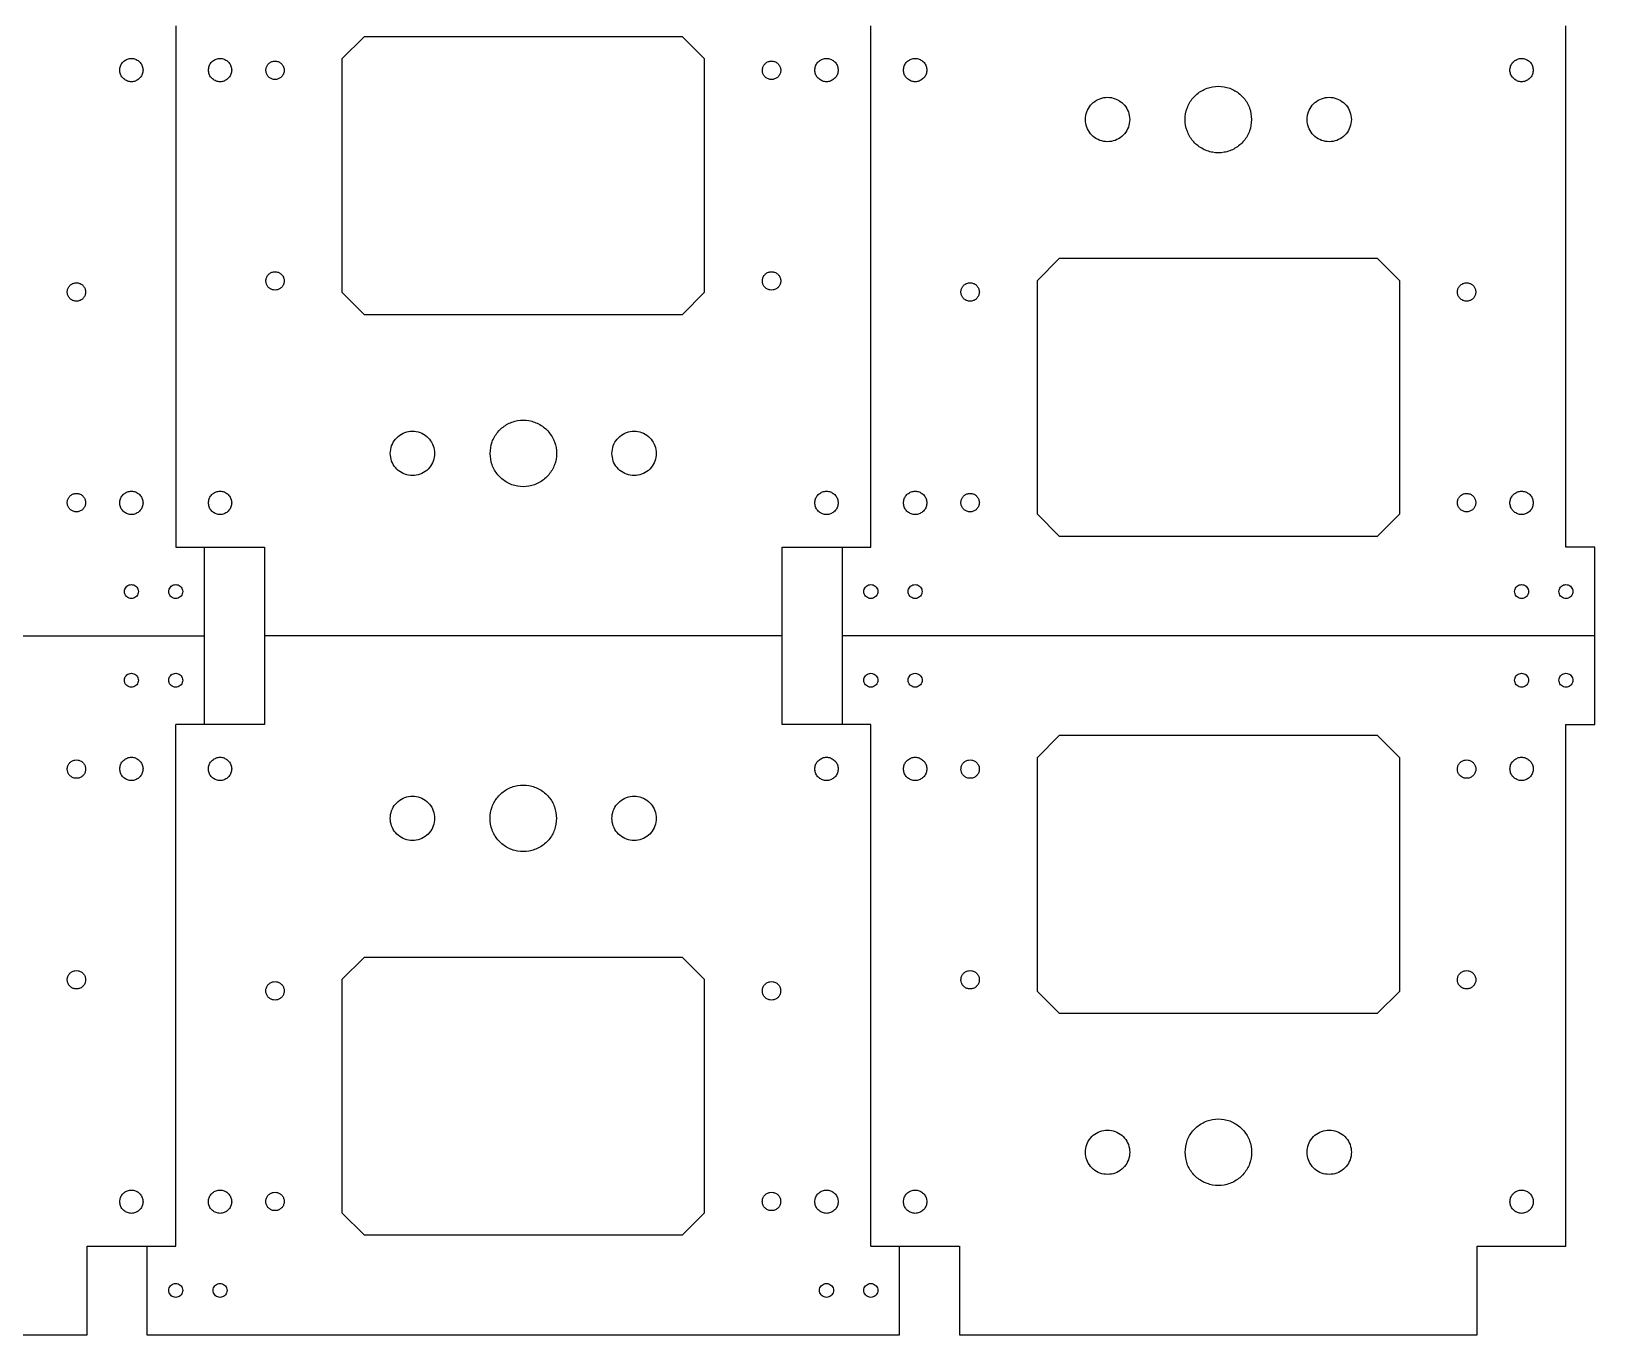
# Model space of a CAD drawing. Extents: x -80 to 731, y 0 to 550.
# Drawn here: x 364.5 to 717.1, y 0.1 to 294.1 of the extents above; entities that cross this region are included whole.
import ezdxf

# ---------------------------------------------------------------- set-up
doc = ezdxf.new("R2010")
doc.units = 0
doc.layers.add('LAYER_1', color=7, linetype='CONTINUOUS')

msp = doc.modelspace()

# ---------------------------------------------------------------- linework, layer by layer
at = {"layer": 'LAYER_1', "color": 7}
for p, q in [((397.04, 295.34), (397.04, 177.74)), ((439.54, 292.84), (434.54, 287.84)), ((511.34, 292.84), (439.54, 292.84)), ((516.34, 287.84), (511.34, 292.84)), ((553.84, 177.74), (553.84, 295.34)), ((710.64, 177.74), (710.64, 295.34)), ((434.54, 287.84), (434.54, 235.24)), ((516.34, 235.24), (516.34, 287.84)), ((389.67, 285.34), (389.67, 285.34)), ((404.42, 285.34), (404.42, 285.34)), ((417.37, 285.29), (417.37, 285.29)), ((529.37, 285.29), (529.37, 285.29)), ((541.22, 285.34), (541.22, 285.34)), ((566.47, 285.34), (566.47, 285.34)), ((703.27, 285.34), (703.27, 285.34)), ((612.24, 274.19), (612.24, 274.19)), ((639.74, 274.19), (639.74, 274.19)), ((662.24, 274.19), (662.24, 274.19)), ((596.34, 242.84), (591.34, 237.84)), ((668.14, 242.84), (596.34, 242.84)), ((673.14, 237.84), (668.14, 242.84)), ((417.37, 237.79), (417.37, 237.79)), ((529.37, 237.79), (529.37, 237.79)), ((591.34, 237.84), (591.34, 185.24)), ((673.14, 185.24), (673.14, 237.84)), ((376.72, 235.29), (376.72, 235.29)), ((434.54, 235.24), (439.54, 230.24)), ((511.34, 230.24), (516.34, 235.24)), ((578.32, 235.29), (578.32, 235.29)), ((690.32, 235.29), (690.32, 235.29)), ((439.54, 230.24), (511.34, 230.24)), ((445.44, 198.89), (445.44, 198.89)), ((467.94, 198.89), (467.94, 198.89)), ((495.44, 198.89), (495.44, 198.89)), ((376.72, 187.79), (376.72, 187.79)), ((389.67, 187.74), (389.67, 187.74)), ((404.42, 187.74), (404.42, 187.74)), ((541.22, 187.74), (541.22, 187.74)), ((566.47, 187.74), (566.47, 187.74)), ((578.32, 187.79), (578.32, 187.79)), ((690.32, 187.79), (690.32, 187.79)), ((703.27, 187.74), (703.27, 187.74)), ((591.34, 185.24), (596.34, 180.24)), ((668.14, 180.24), (673.14, 185.24)), ((596.34, 180.24), (668.14, 180.24)), ((397.04, 177.74), (417.04, 177.74)), ((403.54, 137.74), (403.54, 177.74)), ((417.04, 177.74), (417.04, 137.74)), ((533.84, 137.74), (533.84, 177.74)), ((533.84, 177.74), (553.84, 177.74)), ((547.34, 177.74), (547.34, 137.74)), ((717.14, 177.74), (710.64, 177.74)), ((717.14, 137.74), (717.14, 177.74)), ((388.62, 167.74), (388.62, 167.74)), ((398.62, 167.74), (398.62, 167.74)), ((555.42, 167.74), (555.42, 167.74)), ((565.42, 167.74), (565.42, 167.74)), ((702.22, 167.74), (702.22, 167.74)), ((712.22, 167.74), (712.22, 167.74)), ((233.74, 157.74), (403.54, 157.74)), ((533.84, 157.74), (417.04, 157.74)), ((717.14, 157.74), (547.34, 157.74)), ((385.47, 147.74), (385.47, 147.74)), ((395.47, 147.74), (395.47, 147.74)), ((552.27, 147.74), (552.27, 147.74)), ((562.27, 147.74), (562.27, 147.74)), ((699.07, 147.74), (699.07, 147.74)), ((709.07, 147.74), (709.07, 147.74)), ((397.04, 20.14), (397.04, 137.74)), ((417.04, 137.74), (397.04, 137.74)), ((553.84, 137.74), (533.84, 137.74)), ((553.84, 20.14), (553.84, 137.74)), ((710.64, 20.14), (710.64, 137.74)), ((710.64, 137.74), (717.14, 137.74)), ((596.34, 135.24), (591.34, 130.24)), ((668.14, 135.24), (596.34, 135.24)), ((673.14, 130.24), (668.14, 135.24)), ((372.57, 127.69), (372.57, 127.69)), ((384.42, 127.74), (384.42, 127.74)), ((409.67, 127.74), (409.67, 127.74)), ((546.47, 127.74), (546.47, 127.74)), ((561.22, 127.74), (561.22, 127.74)), ((574.17, 127.69), (574.17, 127.69)), ((591.34, 130.24), (591.34, 77.64)), ((673.14, 77.64), (673.14, 130.24)), ((686.17, 127.69), (686.17, 127.69)), ((698.02, 127.74), (698.02, 127.74)), ((455.44, 116.59), (455.44, 116.59)), ((482.94, 116.59), (482.94, 116.59)), ((505.44, 116.59), (505.44, 116.59)), ((439.54, 85.24), (434.54, 80.24)), ((511.34, 85.24), (439.54, 85.24)), ((516.34, 80.24), (511.34, 85.24)), ((372.57, 80.19), (372.57, 80.19)), ((421.52, 77.69), (421.52, 77.69)), ((434.54, 80.24), (434.54, 27.64)), ((516.34, 27.64), (516.34, 80.24)), ((533.52, 77.69), (533.52, 77.69)), ((574.17, 80.19), (574.17, 80.19)), ((591.34, 77.64), (596.34, 72.64)), ((668.14, 72.64), (673.14, 77.64)), ((686.17, 80.19), (686.17, 80.19)), ((596.34, 72.64), (668.14, 72.64)), ((602.24, 41.29), (602.24, 41.29)), ((624.74, 41.29), (624.74, 41.29)), ((652.24, 41.29), (652.24, 41.29)), ((384.42, 30.14), (384.42, 30.14)), ((409.67, 30.14), (409.67, 30.14)), ((421.52, 30.19), (421.52, 30.19)), ((533.52, 30.19), (533.52, 30.19)), ((546.47, 30.14), (546.47, 30.14)), ((561.22, 30.14), (561.22, 30.14)), ((698.02, 30.14), (698.02, 30.14)), ((434.54, 27.64), (439.54, 22.64)), ((511.34, 22.64), (516.34, 27.64)), ((439.54, 22.64), (511.34, 22.64)), ((377.04, 0.14), (377.04, 20.14)), ((377.04, 20.14), (397.04, 20.14)), ((390.54, 20.14), (390.54, 0.14)), ((553.84, 20.14), (573.84, 20.14)), ((560.34, 0.14), (560.34, 20.14)), ((573.84, 20.14), (573.84, 0.14)), ((690.64, 0.14), (690.64, 20.14)), ((690.64, 20.14), (710.64, 20.14)), ((398.62, 10.14), (398.62, 10.14)), ((408.62, 10.14), (408.62, 10.14)), ((545.42, 10.14), (545.42, 10.14)), ((555.42, 10.14), (555.42, 10.14)), ((260.24, 0.14), (377.04, 0.14)), ((390.54, 0.14), (560.34, 0.14)), ((573.84, 0.14), (690.64, 0.14))]:
    msp.add_line(p, q, dxfattribs=at)
for points, knots in [([(389.67, 285.34), (389.63, 285.65), (389.57, 286.26), (389.09, 287.06), (388.38, 287.66), (387.51, 287.98), (386.58, 287.98), (385.7, 287.66), (384.99, 287.06), (384.52, 286.26), (384.36, 285.34), (384.52, 284.42), (384.99, 283.62), (385.7, 283.02), (386.58, 282.7), (387.51, 282.7), (388.38, 283.02), (389.09, 283.62), (389.57, 284.42), (389.63, 285.03), (389.67, 285.34)], [0, 0, 0, 0, 0.91603, 1.818951, 2.734983, 3.651013, 4.553933, 5.469965, 6.385996, 7.288917, 8.204947, 9.120978, 10.023901, 10.93993, 11.855963, 12.758883, 13.674914, 14.590944, 15.493867, 16.409898, 16.409898, 16.409898, 16.409898]), ([(404.42, 285.34), (404.45, 285.03), (404.51, 284.42), (404.99, 283.62), (405.7, 283.02), (406.58, 282.7), (407.51, 282.7), (408.38, 283.02), (409.09, 283.62), (409.56, 284.42), (409.72, 285.34), (409.56, 286.26), (409.09, 287.06), (408.38, 287.66), (407.51, 287.98), (406.58, 287.98), (405.7, 287.66), (404.99, 287.06), (404.51, 286.26), (404.45, 285.65), (404.42, 285.34)], [0, 0, 0, 0, 0.916034, 1.818954, 2.734974, 3.651004, 4.553925, 5.469957, 6.385976, 7.288895, 8.204929, 9.120963, 10.023888, 10.939921, 11.855952, 12.758873, 13.674903, 14.590937, 15.493863, 16.409897, 16.409897, 16.409897, 16.409897]), ([(417.37, 285.29), (417.39, 285.05), (417.44, 284.57), (417.82, 283.93), (418.38, 283.46), (419.07, 283.21), (419.81, 283.21), (420.5, 283.46), (421.06, 283.93), (421.43, 284.57), (421.56, 285.29), (421.43, 286.02), (421.06, 286.65), (420.5, 287.13), (419.81, 287.38), (419.07, 287.38), (418.38, 287.13), (417.82, 286.65), (417.44, 286.02), (417.39, 285.53), (417.37, 285.29)], [0, 0, 0, 0, 0.724091, 1.437825, 2.161929, 2.886031, 3.599769, 4.323871, 5.047975, 5.76171, 6.485801, 7.209911, 7.923653, 8.647757, 9.371858, 10.085596, 10.809698, 11.533803, 12.247544, 12.971654, 12.971654, 12.971654, 12.971654]), ([(529.37, 285.29), (529.39, 285.05), (529.44, 284.57), (529.82, 283.93), (530.38, 283.46), (531.07, 283.21), (531.81, 283.21), (532.5, 283.46), (533.06, 283.93), (533.43, 284.57), (533.56, 285.29), (533.43, 286.02), (533.06, 286.65), (532.5, 287.13), (531.81, 287.38), (531.07, 287.38), (530.38, 287.13), (529.82, 286.65), (529.44, 286.02), (529.39, 285.53), (529.37, 285.29)], [0, 0, 0, 0, 0.724092, 1.437826, 2.16193, 2.886031, 3.599769, 4.323872, 5.047976, 5.761709, 6.485801, 7.209911, 7.923652, 8.647756, 9.371858, 10.085596, 10.809697, 11.533802, 12.247543, 12.971653, 12.971653, 12.971653, 12.971653]), ([(541.22, 285.34), (541.25, 285.03), (541.31, 284.42), (541.79, 283.62), (542.5, 283.02), (543.38, 282.7), (544.31, 282.7), (545.18, 283.02), (545.89, 283.62), (546.36, 284.42), (546.52, 285.34), (546.36, 286.26), (545.89, 287.06), (545.18, 287.66), (544.31, 287.98), (543.38, 287.98), (542.5, 287.66), (541.79, 287.06), (541.31, 286.26), (541.25, 285.65), (541.22, 285.34)], [0, 0, 0, 0, 0.916034, 1.818953, 2.734972, 3.651004, 4.553925, 5.469956, 6.385976, 7.288895, 8.204929, 9.120963, 10.023889, 10.939923, 11.855953, 12.758874, 13.674906, 14.590938, 15.493863, 16.409897, 16.409897, 16.409897, 16.409897]), ([(566.47, 285.34), (566.43, 285.65), (566.37, 286.26), (565.89, 287.06), (565.18, 287.66), (564.31, 287.98), (563.38, 287.98), (562.5, 287.66), (561.79, 287.06), (561.32, 286.26), (561.16, 285.34), (561.32, 284.42), (561.79, 283.62), (562.5, 283.02), (563.38, 282.7), (564.31, 282.7), (565.18, 283.02), (565.89, 283.62), (566.37, 284.42), (566.43, 285.03), (566.47, 285.34)], [0, 0, 0, 0, 0.91603, 1.818952, 2.734982, 3.651013, 4.553934, 5.469964, 6.385996, 7.288918, 8.204948, 9.120979, 10.023901, 10.939932, 11.855963, 12.758884, 13.674915, 14.590945, 15.493867, 16.409898, 16.409898, 16.409898, 16.409898]), ([(703.27, 285.34), (703.23, 285.65), (703.17, 286.26), (702.69, 287.06), (701.98, 287.66), (701.11, 287.98), (700.18, 287.98), (699.3, 287.66), (698.59, 287.06), (698.12, 286.26), (697.96, 285.34), (698.12, 284.42), (698.59, 283.62), (699.3, 283.02), (700.18, 282.7), (701.11, 282.7), (701.98, 283.02), (702.69, 283.62), (703.17, 284.42), (703.23, 285.03), (703.27, 285.34)], [0, 0, 0, 0, 0.91603, 1.818952, 2.734984, 3.651013, 4.553934, 5.469965, 6.385996, 7.288917, 8.204947, 9.120978, 10.0239, 10.93993, 11.855962, 12.758883, 13.674912, 14.590944, 15.493866, 16.409897, 16.409897, 16.409897, 16.409897]), ([(612.24, 274.19), (612.18, 274.78), (612.06, 275.94), (611.14, 277.47), (609.79, 278.61), (608.13, 279.22), (606.36, 279.22), (604.69, 278.61), (603.33, 277.47), (602.45, 275.94), (602.14, 274.19), (602.45, 272.45), (603.33, 270.91), (604.69, 269.77), (606.36, 269.17), (608.13, 269.17), (609.79, 269.77), (611.14, 270.91), (612.06, 272.45), (612.18, 273.61), (612.24, 274.19)], [0, 0, 0, 0, 1.744821, 3.464671, 5.209491, 6.954313, 8.674162, 10.418982, 12.163803, 13.883651, 15.628473, 17.373292, 19.093141, 20.837962, 22.582782, 24.302632, 26.047453, 27.792274, 29.512123, 31.256943, 31.256943, 31.256943, 31.256943]), ([(639.74, 274.19), (639.65, 275.07), (639.47, 276.81), (638.09, 279.11), (636.07, 280.82), (633.57, 281.73), (630.91, 281.73), (628.41, 280.82), (626.38, 279.11), (625.05, 276.81), (624.59, 274.19), (625.05, 271.57), (626.38, 269.27), (628.41, 267.56), (630.91, 266.65), (633.57, 266.65), (636.07, 267.56), (638.09, 269.27), (639.47, 271.57), (639.65, 273.31), (639.74, 274.19)], [0, 0, 0, 0, 2.617233, 5.197007, 7.814237, 10.431468, 13.011242, 15.628473, 18.245704, 20.825478, 23.442711, 26.059941, 28.639715, 31.256945, 33.874176, 36.45395, 39.071181, 41.688412, 44.268185, 46.885416, 46.885416, 46.885416, 46.885416]), ([(662.24, 274.19), (662.18, 274.78), (662.06, 275.94), (661.14, 277.47), (659.79, 278.61), (658.13, 279.22), (656.36, 279.22), (654.69, 278.61), (653.33, 277.47), (652.45, 275.94), (652.14, 274.19), (652.45, 272.45), (653.33, 270.91), (654.69, 269.77), (656.36, 269.17), (658.13, 269.17), (659.79, 269.77), (661.14, 270.91), (662.06, 272.45), (662.18, 273.61), (662.24, 274.19)], [0, 0, 0, 0, 1.744821, 3.46467, 5.20949, 6.954311, 8.67416, 10.418982, 12.163802, 13.883651, 15.628473, 17.373292, 19.093141, 20.837963, 22.582784, 24.302633, 26.047453, 27.792274, 29.512123, 31.256943, 31.256943, 31.256943, 31.256943]), ([(417.37, 237.79), (417.39, 237.55), (417.44, 237.07), (417.82, 236.43), (418.38, 235.96), (419.07, 235.71), (419.81, 235.71), (420.5, 235.96), (421.06, 236.43), (421.43, 237.07), (421.56, 237.79), (421.43, 238.52), (421.06, 239.15), (420.5, 239.63), (419.81, 239.88), (419.07, 239.88), (418.38, 239.63), (417.82, 239.15), (417.44, 238.52), (417.39, 238.03), (417.37, 237.79)], [0, 0, 0, 0, 0.7241, 1.437838, 2.161938, 2.886038, 3.599776, 4.323876, 5.047977, 5.761715, 6.485815, 7.209916, 7.923655, 8.647757, 9.371856, 10.085594, 10.809694, 11.533796, 12.247533, 12.971635, 12.971635, 12.971635, 12.971635]), ([(529.37, 237.79), (529.39, 237.55), (529.44, 237.07), (529.82, 236.43), (530.38, 235.96), (531.07, 235.71), (531.81, 235.71), (532.5, 235.96), (533.06, 236.43), (533.43, 237.07), (533.56, 237.79), (533.43, 238.52), (533.06, 239.15), (532.5, 239.63), (531.81, 239.88), (531.07, 239.88), (530.38, 239.63), (529.82, 239.15), (529.44, 238.52), (529.39, 238.03), (529.37, 237.79)], [0, 0, 0, 0, 0.7241, 1.437838, 2.161939, 2.886038, 3.599776, 4.323877, 5.047977, 5.761715, 6.485815, 7.209916, 7.923653, 8.647755, 9.371856, 10.085594, 10.809693, 11.533795, 12.247533, 12.971634, 12.971634, 12.971634, 12.971634]), ([(376.72, 235.29), (376.69, 235.53), (376.64, 236.02), (376.26, 236.65), (375.7, 237.13), (375.01, 237.38), (374.27, 237.38), (373.58, 237.13), (373.02, 236.65), (372.65, 236.02), (372.52, 235.29), (372.65, 234.57), (373.02, 233.93), (373.58, 233.46), (374.27, 233.21), (375.01, 233.21), (375.7, 233.46), (376.26, 233.93), (376.64, 234.57), (376.69, 235.05), (376.72, 235.29)], [0, 0, 0, 0, 0.7241, 1.437838, 2.161938, 2.88604, 3.599778, 4.323876, 5.047977, 5.761715, 6.485816, 7.209916, 7.923655, 8.647757, 9.371855, 10.085593, 10.809695, 11.533795, 12.247534, 12.971634, 12.971634, 12.971634, 12.971634]), ([(578.32, 235.29), (578.29, 235.53), (578.24, 236.02), (577.86, 236.65), (577.3, 237.13), (576.61, 237.38), (575.87, 237.38), (575.18, 237.13), (574.62, 236.65), (574.25, 236.02), (574.12, 235.29), (574.25, 234.57), (574.62, 233.93), (575.18, 233.46), (575.87, 233.21), (576.61, 233.21), (577.3, 233.46), (577.86, 233.93), (578.24, 234.57), (578.29, 235.05), (578.32, 235.29)], [0, 0, 0, 0, 0.724099, 1.437837, 2.161939, 2.886038, 3.599776, 4.323877, 5.047978, 5.761715, 6.485814, 7.209915, 7.923653, 8.647754, 9.371855, 10.085593, 10.809692, 11.533794, 12.247532, 12.971634, 12.971634, 12.971634, 12.971634]), ([(690.32, 235.29), (690.29, 235.53), (690.24, 236.02), (689.86, 236.65), (689.3, 237.13), (688.61, 237.38), (687.87, 237.38), (687.18, 237.13), (686.62, 236.65), (686.25, 236.02), (686.12, 235.29), (686.25, 234.57), (686.62, 233.93), (687.18, 233.46), (687.87, 233.21), (688.61, 233.21), (689.3, 233.46), (689.86, 233.93), (690.24, 234.57), (690.29, 235.05), (690.32, 235.29)], [0, 0, 0, 0, 0.724099, 1.437837, 2.161938, 2.886038, 3.599776, 4.323875, 5.047977, 5.761715, 6.485814, 7.209916, 7.923654, 8.647756, 9.371855, 10.085593, 10.809693, 11.533795, 12.247533, 12.971634, 12.971634, 12.971634, 12.971634]), ([(467.94, 198.89), (468.03, 198.01), (468.21, 196.27), (469.59, 193.97), (471.61, 192.26), (474.11, 191.35), (476.77, 191.35), (479.27, 192.26), (481.3, 193.97), (482.63, 196.27), (483.1, 198.89), (482.63, 201.51), (481.3, 203.81), (479.27, 205.52), (476.77, 206.43), (474.11, 206.43), (471.61, 205.52), (469.59, 203.81), (468.21, 201.51), (468.03, 199.77), (467.94, 198.89)], [0, 0, 0, 0, 2.617233, 5.197007, 7.814238, 10.431469, 13.011243, 15.628473, 18.245704, 20.825479, 23.442711, 26.059941, 28.639715, 31.256946, 33.874176, 36.45395, 39.071181, 41.688411, 44.268186, 46.885415, 46.885415, 46.885415, 46.885415]), ([(445.44, 198.89), (445.5, 198.31), (445.62, 197.15), (446.54, 195.61), (447.89, 194.47), (449.56, 193.87), (451.33, 193.87), (452.99, 194.47), (454.35, 195.61), (455.24, 197.15), (455.54, 198.89), (455.24, 200.64), (454.35, 202.17), (452.99, 203.31), (451.33, 203.92), (449.56, 203.92), (447.89, 203.31), (446.54, 202.17), (445.62, 200.64), (445.5, 199.48), (445.44, 198.89)], [0, 0, 0, 0, 1.744821, 3.464671, 5.209491, 6.954312, 8.674161, 10.418982, 12.163802, 13.883652, 15.628474, 17.373292, 19.093142, 20.837964, 22.582784, 24.302633, 26.047453, 27.792275, 29.512124, 31.256943, 31.256943, 31.256943, 31.256943]), ([(495.44, 198.89), (495.5, 198.31), (495.62, 197.15), (496.54, 195.61), (497.89, 194.47), (499.56, 193.87), (501.33, 193.87), (502.99, 194.47), (504.35, 195.61), (505.24, 197.15), (505.54, 198.89), (505.24, 200.64), (504.35, 202.17), (502.99, 203.31), (501.33, 203.92), (499.56, 203.92), (497.89, 203.31), (496.54, 202.17), (495.62, 200.64), (495.5, 199.48), (495.44, 198.89)], [0, 0, 0, 0, 1.744821, 3.464672, 5.209492, 6.954313, 8.674162, 10.418983, 12.163803, 13.883652, 15.628474, 17.373292, 19.093142, 20.837963, 22.582783, 24.302633, 26.047453, 27.792274, 29.512124, 31.256943, 31.256943, 31.256943, 31.256943]), ([(376.72, 187.79), (376.69, 188.03), (376.64, 188.52), (376.26, 189.15), (375.7, 189.63), (375.01, 189.88), (374.27, 189.88), (373.58, 189.63), (373.02, 189.15), (372.65, 188.52), (372.52, 187.79), (372.65, 187.07), (373.02, 186.43), (373.58, 185.96), (374.27, 185.71), (375.01, 185.71), (375.7, 185.96), (376.26, 186.43), (376.64, 187.07), (376.69, 187.55), (376.72, 187.79)], [0, 0, 0, 0, 0.72409, 1.437826, 2.161928, 2.886031, 3.599769, 4.32387, 5.047973, 5.761709, 6.485799, 7.209911, 7.923652, 8.647756, 9.371857, 10.085595, 10.809698, 11.533801, 12.247542, 12.971653, 12.971653, 12.971653, 12.971653]), ([(389.67, 187.74), (389.63, 188.05), (389.57, 188.66), (389.09, 189.46), (388.38, 190.06), (387.51, 190.38), (386.58, 190.38), (385.7, 190.06), (384.99, 189.46), (384.52, 188.66), (384.36, 187.74), (384.52, 186.82), (384.99, 186.02), (385.7, 185.42), (386.58, 185.1), (387.51, 185.1), (388.38, 185.42), (389.09, 186.02), (389.57, 186.82), (389.63, 187.43), (389.67, 187.74)], [0, 0, 0, 0, 0.916033, 1.818952, 2.734973, 3.651004, 4.553924, 5.469956, 6.385976, 7.288895, 8.204928, 9.120963, 10.023888, 10.93992, 11.855953, 12.758873, 13.674904, 14.590937, 15.493862, 16.409898, 16.409898, 16.409898, 16.409898]), ([(404.42, 187.74), (404.45, 187.43), (404.51, 186.82), (404.99, 186.02), (405.7, 185.42), (406.58, 185.1), (407.51, 185.1), (408.38, 185.42), (409.09, 186.02), (409.56, 186.82), (409.72, 187.74), (409.56, 188.66), (409.09, 189.46), (408.38, 190.06), (407.51, 190.38), (406.58, 190.38), (405.7, 190.06), (404.99, 189.46), (404.51, 188.66), (404.45, 188.05), (404.42, 187.74)], [0, 0, 0, 0, 0.916031, 1.818952, 2.734985, 3.651013, 4.553934, 5.469965, 6.385996, 7.288917, 8.204948, 9.120979, 10.0239, 10.93993, 11.855962, 12.758883, 13.674912, 14.590944, 15.493866, 16.409897, 16.409897, 16.409897, 16.409897]), ([(541.22, 187.74), (541.25, 187.43), (541.31, 186.82), (541.79, 186.02), (542.5, 185.42), (543.38, 185.1), (544.31, 185.1), (545.18, 185.42), (545.89, 186.02), (546.36, 186.82), (546.52, 187.74), (546.36, 188.66), (545.89, 189.46), (545.18, 190.06), (544.31, 190.38), (543.38, 190.38), (542.5, 190.06), (541.79, 189.46), (541.31, 188.66), (541.25, 188.05), (541.22, 187.74)], [0, 0, 0, 0, 0.916031, 1.818952, 2.734982, 3.651013, 4.553934, 5.469964, 6.385996, 7.288917, 8.204948, 9.120979, 10.023901, 10.939932, 11.855963, 12.758884, 13.674915, 14.590945, 15.493867, 16.409898, 16.409898, 16.409898, 16.409898]), ([(566.47, 187.74), (566.43, 188.05), (566.37, 188.66), (565.89, 189.46), (565.18, 190.06), (564.31, 190.38), (563.38, 190.38), (562.5, 190.06), (561.79, 189.46), (561.32, 188.66), (561.16, 187.74), (561.32, 186.82), (561.79, 186.02), (562.5, 185.42), (563.38, 185.1), (564.31, 185.1), (565.18, 185.42), (565.89, 186.02), (566.37, 186.82), (566.43, 187.43), (566.47, 187.74)], [0, 0, 0, 0, 0.916034, 1.818953, 2.734972, 3.651004, 4.553925, 5.469955, 6.385976, 7.288895, 8.204929, 9.120963, 10.023889, 10.939922, 11.855953, 12.758874, 13.674905, 14.590937, 15.493863, 16.409897, 16.409897, 16.409897, 16.409897]), ([(578.32, 187.79), (578.29, 188.03), (578.24, 188.52), (577.86, 189.15), (577.3, 189.63), (576.61, 189.88), (575.87, 189.88), (575.18, 189.63), (574.62, 189.15), (574.25, 188.52), (574.12, 187.79), (574.25, 187.07), (574.62, 186.43), (575.18, 185.96), (575.87, 185.71), (576.61, 185.71), (577.3, 185.96), (577.86, 186.43), (578.24, 187.07), (578.29, 187.55), (578.32, 187.79)], [0, 0, 0, 0, 0.724091, 1.437826, 2.161929, 2.88603, 3.599768, 4.323871, 5.047974, 5.761709, 6.485799, 7.209909, 7.92365, 8.647754, 9.371857, 10.085595, 10.809696, 11.533801, 12.247542, 12.971653, 12.971653, 12.971653, 12.971653]), ([(690.32, 187.79), (690.29, 188.03), (690.24, 188.52), (689.86, 189.15), (689.3, 189.63), (688.61, 189.88), (687.87, 189.88), (687.18, 189.63), (686.62, 189.15), (686.25, 188.52), (686.12, 187.79), (686.25, 187.07), (686.62, 186.43), (687.18, 185.96), (687.87, 185.71), (688.61, 185.71), (689.3, 185.96), (689.86, 186.43), (690.24, 187.07), (690.29, 187.55), (690.32, 187.79)], [0, 0, 0, 0, 0.72409, 1.437825, 2.161929, 2.886031, 3.599769, 4.32387, 5.047973, 5.761709, 6.485799, 7.209909, 7.923651, 8.647756, 9.371857, 10.085595, 10.809697, 11.533802, 12.247543, 12.971653, 12.971653, 12.971653, 12.971653]), ([(703.27, 187.74), (703.23, 188.05), (703.17, 188.66), (702.69, 189.46), (701.98, 190.06), (701.11, 190.38), (700.18, 190.38), (699.3, 190.06), (698.59, 189.46), (698.12, 188.66), (697.96, 187.74), (698.12, 186.82), (698.59, 186.02), (699.3, 185.42), (700.18, 185.1), (701.11, 185.1), (701.98, 185.42), (702.69, 186.02), (703.17, 186.82), (703.23, 187.43), (703.27, 187.74)], [0, 0, 0, 0, 0.916034, 1.818954, 2.734974, 3.651004, 4.553925, 5.469956, 6.385975, 7.288894, 8.204928, 9.120962, 10.023888, 10.93992, 11.855952, 12.758873, 13.674902, 14.590936, 15.493862, 16.409896, 16.409896, 16.409896, 16.409896]), ([(388.62, 167.74), (388.6, 167.93), (388.56, 168.29), (388.27, 168.77), (387.85, 169.13), (387.32, 169.32), (386.76, 169.32), (386.24, 169.13), (385.81, 168.77), (385.53, 168.29), (385.43, 167.74), (385.53, 167.19), (385.81, 166.71), (386.24, 166.35), (386.76, 166.16), (387.32, 166.16), (387.85, 166.35), (388.27, 166.71), (388.56, 167.19), (388.6, 167.56), (388.62, 167.74)], [0, 0, 0, 0, 0.549773, 1.091666, 1.641428, 2.191199, 2.733094, 3.282866, 3.832629, 4.374522, 4.924295, 5.474048, 6.015941, 6.565717, 7.115481, 7.657376, 8.207141, 8.756915, 9.298808, 9.848562, 9.848562, 9.848562, 9.848562]), ([(398.62, 167.74), (398.6, 167.93), (398.56, 168.29), (398.27, 168.77), (397.85, 169.13), (397.32, 169.32), (396.76, 169.32), (396.24, 169.13), (395.81, 168.77), (395.53, 168.29), (395.43, 167.74), (395.53, 167.19), (395.81, 166.71), (396.24, 166.35), (396.76, 166.16), (397.32, 166.16), (397.85, 166.35), (398.27, 166.71), (398.56, 167.19), (398.6, 167.56), (398.62, 167.74)], [0, 0, 0, 0, 0.549773, 1.091666, 1.64143, 2.191201, 2.733095, 3.282866, 3.83263, 4.374522, 4.924295, 5.474049, 6.015941, 6.565717, 7.115482, 7.657376, 8.20714, 8.756916, 9.298809, 9.848562, 9.848562, 9.848562, 9.848562]), ([(555.42, 167.74), (555.4, 167.93), (555.36, 168.29), (555.07, 168.77), (554.65, 169.13), (554.12, 169.32), (553.56, 169.32), (553.04, 169.13), (552.61, 168.77), (552.33, 168.29), (552.23, 167.74), (552.33, 167.19), (552.61, 166.71), (553.04, 166.35), (553.56, 166.16), (554.12, 166.16), (554.65, 166.35), (555.07, 166.71), (555.36, 167.19), (555.4, 167.56), (555.42, 167.74)], [0, 0, 0, 0, 0.549772, 1.091665, 1.641429, 2.1912, 2.733094, 3.282865, 3.832629, 4.374521, 4.924293, 5.474048, 6.01594, 6.565716, 7.115481, 7.657375, 8.207139, 8.756915, 9.298808, 9.848562, 9.848562, 9.848562, 9.848562]), ([(565.42, 167.74), (565.4, 167.93), (565.36, 168.29), (565.07, 168.77), (564.65, 169.13), (564.12, 169.32), (563.56, 169.32), (563.04, 169.13), (562.61, 168.77), (562.33, 168.29), (562.23, 167.74), (562.33, 167.19), (562.61, 166.71), (563.04, 166.35), (563.56, 166.16), (564.12, 166.16), (564.65, 166.35), (565.07, 166.71), (565.36, 167.19), (565.4, 167.56), (565.42, 167.74)], [0, 0, 0, 0, 0.549772, 1.091665, 1.641428, 2.191199, 2.733093, 3.282865, 3.832628, 4.374521, 4.924293, 5.474047, 6.01594, 6.565715, 7.11548, 7.657374, 8.207139, 8.756914, 9.298807, 9.848561, 9.848561, 9.848561, 9.848561]), ([(702.22, 167.74), (702.2, 167.93), (702.16, 168.29), (701.87, 168.77), (701.45, 169.13), (700.92, 169.32), (700.36, 169.32), (699.84, 169.13), (699.41, 168.77), (699.13, 168.29), (699.03, 167.74), (699.13, 167.19), (699.41, 166.71), (699.84, 166.35), (700.36, 166.16), (700.92, 166.16), (701.45, 166.35), (701.87, 166.71), (702.16, 167.19), (702.2, 167.56), (702.22, 167.74)], [0, 0, 0, 0, 0.549772, 1.091665, 1.641428, 2.191199, 2.733093, 3.282864, 3.832628, 4.374521, 4.924293, 5.474047, 6.01594, 6.565716, 7.115481, 7.657375, 8.207139, 8.756915, 9.298808, 9.848562, 9.848562, 9.848562, 9.848562]), ([(712.22, 167.74), (712.2, 167.93), (712.16, 168.29), (711.87, 168.77), (711.45, 169.13), (710.92, 169.32), (710.36, 169.32), (709.84, 169.13), (709.41, 168.77), (709.13, 168.29), (709.03, 167.74), (709.13, 167.19), (709.41, 166.71), (709.84, 166.35), (710.36, 166.16), (710.92, 166.16), (711.45, 166.35), (711.87, 166.71), (712.16, 167.19), (712.2, 167.56), (712.22, 167.74)], [0, 0, 0, 0, 0.549772, 1.091665, 1.641428, 2.191199, 2.733094, 3.282865, 3.832628, 4.374521, 4.924293, 5.474047, 6.01594, 6.565716, 7.11548, 7.657375, 8.20714, 8.756916, 9.298808, 9.848563, 9.848563, 9.848563, 9.848563]), ([(385.47, 147.74), (385.48, 147.56), (385.52, 147.19), (385.81, 146.71), (386.24, 146.35), (386.76, 146.16), (387.32, 146.16), (387.85, 146.35), (388.27, 146.71), (388.55, 147.19), (388.65, 147.74), (388.55, 148.29), (388.27, 148.77), (387.85, 149.13), (387.32, 149.32), (386.76, 149.32), (386.24, 149.13), (385.81, 148.77), (385.52, 148.29), (385.48, 147.93), (385.47, 147.74)], [0, 0, 0, 0, 0.549772, 1.091665, 1.641428, 2.191199, 2.733093, 3.282865, 3.832628, 4.374521, 4.924293, 5.474047, 6.01594, 6.565715, 7.11548, 7.657374, 8.207139, 8.756914, 9.298807, 9.848561, 9.848561, 9.848561, 9.848561]), ([(395.47, 147.74), (395.48, 147.56), (395.52, 147.19), (395.81, 146.71), (396.24, 146.35), (396.76, 146.16), (397.32, 146.16), (397.85, 146.35), (398.27, 146.71), (398.55, 147.19), (398.65, 147.74), (398.55, 148.29), (398.27, 148.77), (397.85, 149.13), (397.32, 149.32), (396.76, 149.32), (396.24, 149.13), (395.81, 148.77), (395.52, 148.29), (395.48, 147.93), (395.47, 147.74)], [0, 0, 0, 0, 0.549772, 1.091665, 1.641429, 2.1912, 2.733094, 3.282865, 3.832629, 4.374521, 4.924293, 5.474048, 6.01594, 6.565716, 7.115481, 7.657375, 8.207139, 8.756915, 9.298808, 9.848562, 9.848562, 9.848562, 9.848562]), ([(552.27, 147.74), (552.28, 147.56), (552.32, 147.19), (552.61, 146.71), (553.04, 146.35), (553.56, 146.16), (554.12, 146.16), (554.65, 146.35), (555.07, 146.71), (555.35, 147.19), (555.45, 147.74), (555.35, 148.29), (555.07, 148.77), (554.65, 149.13), (554.12, 149.32), (553.56, 149.32), (553.04, 149.13), (552.61, 148.77), (552.32, 148.29), (552.28, 147.93), (552.27, 147.74)], [0, 0, 0, 0, 0.549772, 1.091665, 1.641429, 2.1912, 2.733094, 3.282865, 3.832629, 4.374521, 4.924293, 5.474048, 6.01594, 6.565716, 7.115481, 7.657375, 8.207139, 8.756915, 9.298808, 9.848562, 9.848562, 9.848562, 9.848562]), ([(562.27, 147.74), (562.28, 147.56), (562.32, 147.19), (562.61, 146.71), (563.04, 146.35), (563.56, 146.16), (564.12, 146.16), (564.65, 146.35), (565.07, 146.71), (565.35, 147.19), (565.45, 147.74), (565.35, 148.29), (565.07, 148.77), (564.65, 149.13), (564.12, 149.32), (563.56, 149.32), (563.04, 149.13), (562.61, 148.77), (562.32, 148.29), (562.28, 147.93), (562.27, 147.74)], [0, 0, 0, 0, 0.549772, 1.091665, 1.641427, 2.191198, 2.733093, 3.282865, 3.832628, 4.374521, 4.924293, 5.474047, 6.01594, 6.565716, 7.11548, 7.657375, 8.20714, 8.756914, 9.298807, 9.848562, 9.848562, 9.848562, 9.848562]), ([(699.07, 147.74), (699.08, 147.56), (699.12, 147.19), (699.41, 146.71), (699.84, 146.35), (700.36, 146.16), (700.92, 146.16), (701.45, 146.35), (701.87, 146.71), (702.15, 147.19), (702.25, 147.74), (702.15, 148.29), (701.87, 148.77), (701.45, 149.13), (700.92, 149.32), (700.36, 149.32), (699.84, 149.13), (699.41, 148.77), (699.12, 148.29), (699.08, 147.93), (699.07, 147.74)], [0, 0, 0, 0, 0.549772, 1.091665, 1.641429, 2.191199, 2.733094, 3.282865, 3.832627, 4.374521, 4.924293, 5.474047, 6.015941, 6.565715, 7.11548, 7.657375, 8.207138, 8.756914, 9.298807, 9.848562, 9.848562, 9.848562, 9.848562]), ([(709.07, 147.74), (709.08, 147.56), (709.12, 147.19), (709.41, 146.71), (709.84, 146.35), (710.36, 146.16), (710.92, 146.16), (711.45, 146.35), (711.87, 146.71), (712.15, 147.19), (712.25, 147.74), (712.15, 148.29), (711.87, 148.77), (711.45, 149.13), (710.92, 149.32), (710.36, 149.32), (709.84, 149.13), (709.41, 148.77), (709.12, 148.29), (709.08, 147.93), (709.07, 147.74)], [0, 0, 0, 0, 0.549772, 1.091664, 1.641428, 2.191199, 2.733094, 3.282866, 3.832629, 4.374522, 4.924294, 5.474048, 6.01594, 6.565716, 7.115481, 7.657376, 8.207141, 8.756916, 9.298809, 9.848563, 9.848563, 9.848563, 9.848563]), ([(372.57, 127.69), (372.59, 127.45), (372.64, 126.97), (373.02, 126.33), (373.58, 125.86), (374.27, 125.61), (375.01, 125.61), (375.7, 125.86), (376.26, 126.33), (376.63, 126.97), (376.76, 127.69), (376.63, 128.42), (376.26, 129.05), (375.7, 129.53), (375.01, 129.78), (374.27, 129.78), (373.58, 129.53), (373.02, 129.05), (372.64, 128.42), (372.59, 127.93), (372.57, 127.69)], [0, 0, 0, 0, 0.724092, 1.437826, 2.16193, 2.886031, 3.599769, 4.323872, 5.047975, 5.761709, 6.4858, 7.20991, 7.923651, 8.647755, 9.371858, 10.085596, 10.809696, 11.533801, 12.247542, 12.971653, 12.971653, 12.971653, 12.971653]), ([(384.42, 127.74), (384.45, 127.43), (384.51, 126.82), (384.99, 126.02), (385.7, 125.42), (386.58, 125.1), (387.51, 125.1), (388.38, 125.42), (389.09, 126.02), (389.56, 126.82), (389.72, 127.74), (389.56, 128.66), (389.09, 129.46), (388.38, 130.06), (387.51, 130.38), (386.58, 130.38), (385.7, 130.06), (384.99, 129.46), (384.51, 128.66), (384.45, 128.05), (384.42, 127.74)], [0, 0, 0, 0, 0.916034, 1.818953, 2.734972, 3.651004, 4.553925, 5.469955, 6.385976, 7.288895, 8.204929, 9.120963, 10.023888, 10.939922, 11.855953, 12.758874, 13.674905, 14.590938, 15.493863, 16.409897, 16.409897, 16.409897, 16.409897]), ([(409.67, 127.74), (409.63, 128.05), (409.57, 128.66), (409.09, 129.46), (408.38, 130.06), (407.51, 130.38), (406.58, 130.38), (405.7, 130.06), (404.99, 129.46), (404.52, 128.66), (404.36, 127.74), (404.52, 126.82), (404.99, 126.02), (405.7, 125.42), (406.58, 125.1), (407.51, 125.1), (408.38, 125.42), (409.09, 126.02), (409.57, 126.82), (409.63, 127.43), (409.67, 127.74)], [0, 0, 0, 0, 0.91603, 1.818952, 2.734982, 3.651013, 4.553934, 5.469964, 6.385996, 7.288918, 8.204948, 9.120979, 10.023901, 10.939932, 11.855963, 12.758884, 13.674915, 14.590945, 15.493867, 16.409898, 16.409898, 16.409898, 16.409898]), ([(546.47, 127.74), (546.43, 128.05), (546.37, 128.66), (545.89, 129.46), (545.18, 130.06), (544.31, 130.38), (543.38, 130.38), (542.5, 130.06), (541.79, 129.46), (541.32, 128.66), (541.16, 127.74), (541.32, 126.82), (541.79, 126.02), (542.5, 125.42), (543.38, 125.1), (544.31, 125.1), (545.18, 125.42), (545.89, 126.02), (546.37, 126.82), (546.43, 127.43), (546.47, 127.74)], [0, 0, 0, 0, 0.91603, 1.818952, 2.734984, 3.651013, 4.553934, 5.469965, 6.385996, 7.288917, 8.204947, 9.120978, 10.0239, 10.93993, 11.855962, 12.758883, 13.674912, 14.590944, 15.493866, 16.409897, 16.409897, 16.409897, 16.409897]), ([(561.22, 127.74), (561.25, 127.43), (561.31, 126.82), (561.79, 126.02), (562.5, 125.42), (563.38, 125.1), (564.31, 125.1), (565.18, 125.42), (565.89, 126.02), (566.36, 126.82), (566.52, 127.74), (566.36, 128.66), (565.89, 129.46), (565.18, 130.06), (564.31, 130.38), (563.38, 130.38), (562.5, 130.06), (561.79, 129.46), (561.31, 128.66), (561.25, 128.05), (561.22, 127.74)], [0, 0, 0, 0, 0.916034, 1.818953, 2.734974, 3.651004, 4.553924, 5.469957, 6.385976, 7.288895, 8.204929, 9.120963, 10.023888, 10.939921, 11.855953, 12.758873, 13.674904, 14.590938, 15.493863, 16.409897, 16.409897, 16.409897, 16.409897]), ([(574.17, 127.69), (574.19, 127.45), (574.24, 126.97), (574.62, 126.33), (575.18, 125.86), (575.87, 125.61), (576.61, 125.61), (577.3, 125.86), (577.86, 126.33), (578.23, 126.97), (578.36, 127.69), (578.23, 128.42), (577.86, 129.05), (577.3, 129.53), (576.61, 129.78), (575.87, 129.78), (575.18, 129.53), (574.62, 129.05), (574.24, 128.42), (574.19, 127.93), (574.17, 127.69)], [0, 0, 0, 0, 0.724091, 1.437826, 2.161929, 2.886032, 3.59977, 4.32387, 5.047974, 5.761709, 6.4858, 7.20991, 7.923652, 8.647757, 9.371857, 10.085595, 10.809698, 11.533802, 12.247543, 12.971653, 12.971653, 12.971653, 12.971653]), ([(686.17, 127.69), (686.19, 127.45), (686.24, 126.97), (686.62, 126.33), (687.18, 125.86), (687.87, 125.61), (688.61, 125.61), (689.3, 125.86), (689.86, 126.33), (690.23, 126.97), (690.36, 127.69), (690.23, 128.42), (689.86, 129.05), (689.3, 129.53), (688.61, 129.78), (687.87, 129.78), (687.18, 129.53), (686.62, 129.05), (686.24, 128.42), (686.19, 127.93), (686.17, 127.69)], [0, 0, 0, 0, 0.724092, 1.437826, 2.16193, 2.886031, 3.599768, 4.323871, 5.047974, 5.761709, 6.4858, 7.20991, 7.923651, 8.647755, 9.371858, 10.085595, 10.809696, 11.533801, 12.247542, 12.971653, 12.971653, 12.971653, 12.971653]), ([(698.02, 127.74), (698.05, 127.43), (698.11, 126.82), (698.59, 126.02), (699.3, 125.42), (700.18, 125.1), (701.11, 125.1), (701.98, 125.42), (702.69, 126.02), (703.16, 126.82), (703.32, 127.74), (703.16, 128.66), (702.69, 129.46), (701.98, 130.06), (701.11, 130.38), (700.18, 130.38), (699.3, 130.06), (698.59, 129.46), (698.11, 128.66), (698.05, 128.05), (698.02, 127.74)], [0, 0, 0, 0, 0.916034, 1.818953, 2.734971, 3.651004, 4.553925, 5.469954, 6.385975, 7.288895, 8.204929, 9.120963, 10.023888, 10.939922, 11.855952, 12.758873, 13.674905, 14.590937, 15.493862, 16.409896, 16.409896, 16.409896, 16.409896]), ([(482.94, 116.59), (482.85, 117.47), (482.67, 119.21), (481.29, 121.51), (479.27, 123.22), (476.77, 124.13), (474.11, 124.13), (471.61, 123.22), (469.58, 121.51), (468.25, 119.21), (467.79, 116.59), (468.25, 113.97), (469.58, 111.67), (471.61, 109.96), (474.11, 109.05), (476.77, 109.05), (479.27, 109.96), (481.29, 111.67), (482.67, 113.97), (482.85, 115.71), (482.94, 116.59)], [0, 0, 0, 0, 2.617233, 5.197007, 7.814237, 10.431468, 13.011242, 15.628473, 18.245704, 20.825478, 23.442711, 26.05994, 28.639714, 31.256945, 33.874176, 36.45395, 39.07118, 41.688411, 44.268185, 46.885415, 46.885415, 46.885415, 46.885415]), ([(455.44, 116.59), (455.38, 117.18), (455.26, 118.34), (454.34, 119.87), (452.99, 121.01), (451.33, 121.62), (449.56, 121.62), (447.89, 121.01), (446.53, 119.87), (445.65, 118.34), (445.34, 116.59), (445.65, 114.85), (446.53, 113.31), (447.89, 112.17), (449.56, 111.57), (451.33, 111.57), (452.99, 112.17), (454.34, 113.31), (455.26, 114.85), (455.38, 116.01), (455.44, 116.59)], [0, 0, 0, 0, 1.744821, 3.464672, 5.209492, 6.954313, 8.674162, 10.418983, 12.163803, 13.883652, 15.628474, 17.373292, 19.093142, 20.837963, 22.582783, 24.302633, 26.047453, 27.792274, 29.512124, 31.256943, 31.256943, 31.256943, 31.256943]), ([(505.44, 116.59), (505.38, 117.18), (505.26, 118.34), (504.34, 119.87), (502.99, 121.01), (501.33, 121.62), (499.56, 121.62), (497.89, 121.01), (496.53, 119.87), (495.65, 118.34), (495.34, 116.59), (495.65, 114.85), (496.53, 113.31), (497.89, 112.17), (499.56, 111.57), (501.33, 111.57), (502.99, 112.17), (504.34, 113.31), (505.26, 114.85), (505.38, 116.01), (505.44, 116.59)], [0, 0, 0, 0, 1.744821, 3.464671, 5.209491, 6.954312, 8.674161, 10.418982, 12.163802, 13.883652, 15.628474, 17.373292, 19.093142, 20.837964, 22.582784, 24.302633, 26.047453, 27.792275, 29.512124, 31.256943, 31.256943, 31.256943, 31.256943]), ([(372.57, 80.19), (372.59, 79.95), (372.64, 79.47), (373.02, 78.83), (373.58, 78.36), (374.27, 78.11), (375.01, 78.11), (375.7, 78.36), (376.26, 78.83), (376.63, 79.47), (376.76, 80.19), (376.63, 80.92), (376.26, 81.55), (375.7, 82.03), (375.01, 82.28), (374.27, 82.28), (373.58, 82.03), (373.02, 81.55), (372.64, 80.92), (372.59, 80.43), (372.57, 80.19)], [0, 0, 0, 0, 0.7241, 1.437838, 2.161939, 2.886038, 3.599776, 4.323877, 5.047977, 5.761715, 6.485815, 7.209916, 7.923653, 8.647755, 9.371856, 10.085594, 10.809693, 11.533795, 12.247533, 12.971634, 12.971634, 12.971634, 12.971634]), ([(574.17, 80.19), (574.19, 79.95), (574.24, 79.47), (574.62, 78.83), (575.18, 78.36), (575.87, 78.11), (576.61, 78.11), (577.3, 78.36), (577.86, 78.83), (578.23, 79.47), (578.36, 80.19), (578.23, 80.92), (577.86, 81.55), (577.3, 82.03), (576.61, 82.28), (575.87, 82.28), (575.18, 82.03), (574.62, 81.55), (574.24, 80.92), (574.19, 80.43), (574.17, 80.19)], [0, 0, 0, 0, 0.7241, 1.437838, 2.161938, 2.886039, 3.599777, 4.323875, 5.047976, 5.761715, 6.485815, 7.209916, 7.923655, 8.647757, 9.371855, 10.085593, 10.809694, 11.533795, 12.247533, 12.971634, 12.971634, 12.971634, 12.971634]), ([(686.17, 80.19), (686.19, 79.95), (686.24, 79.47), (686.62, 78.83), (687.18, 78.36), (687.87, 78.11), (688.61, 78.11), (689.3, 78.36), (689.86, 78.83), (690.23, 79.47), (690.36, 80.19), (690.23, 80.92), (689.86, 81.55), (689.3, 82.03), (688.61, 82.28), (687.87, 82.28), (687.18, 82.03), (686.62, 81.55), (686.24, 80.92), (686.19, 80.43), (686.17, 80.19)], [0, 0, 0, 0, 0.7241, 1.437839, 2.16194, 2.886039, 3.599776, 4.323877, 5.047977, 5.761715, 6.485815, 7.209916, 7.923654, 8.647755, 9.371856, 10.085593, 10.809692, 11.533795, 12.247533, 12.971634, 12.971634, 12.971634, 12.971634]), ([(421.52, 77.69), (421.49, 77.93), (421.44, 78.42), (421.06, 79.05), (420.5, 79.53), (419.81, 79.78), (419.07, 79.78), (418.38, 79.53), (417.82, 79.05), (417.45, 78.42), (417.32, 77.69), (417.45, 76.97), (417.82, 76.33), (418.38, 75.86), (419.07, 75.61), (419.81, 75.61), (420.5, 75.86), (421.06, 76.33), (421.44, 76.97), (421.49, 77.45), (421.52, 77.69)], [0, 0, 0, 0, 0.7241, 1.437838, 2.161939, 2.886038, 3.599776, 4.323877, 5.047977, 5.761715, 6.485815, 7.209916, 7.923653, 8.647755, 9.371856, 10.085594, 10.809693, 11.533795, 12.247533, 12.971634, 12.971634, 12.971634, 12.971634]), ([(533.52, 77.69), (533.49, 77.93), (533.44, 78.42), (533.06, 79.05), (532.5, 79.53), (531.81, 79.78), (531.07, 79.78), (530.38, 79.53), (529.82, 79.05), (529.45, 78.42), (529.32, 77.69), (529.45, 76.97), (529.82, 76.33), (530.38, 75.86), (531.07, 75.61), (531.81, 75.61), (532.5, 75.86), (533.06, 76.33), (533.44, 76.97), (533.49, 77.45), (533.52, 77.69)], [0, 0, 0, 0, 0.7241, 1.437838, 2.161938, 2.886038, 3.599776, 4.323876, 5.047977, 5.761715, 6.485815, 7.209916, 7.923655, 8.647757, 9.371856, 10.085594, 10.809694, 11.533796, 12.247533, 12.971635, 12.971635, 12.971635, 12.971635]), ([(602.24, 41.29), (602.3, 40.71), (602.42, 39.55), (603.34, 38.01), (604.69, 36.87), (606.36, 36.27), (608.13, 36.27), (609.79, 36.87), (611.15, 38.01), (612.04, 39.55), (612.34, 41.29), (612.04, 43.04), (611.15, 44.57), (609.79, 45.71), (608.13, 46.32), (606.36, 46.32), (604.69, 45.71), (603.34, 44.57), (602.42, 43.04), (602.3, 41.88), (602.24, 41.29)], [0, 0, 0, 0, 1.744821, 3.464672, 5.209491, 6.954312, 8.674161, 10.418983, 12.163802, 13.883652, 15.628473, 17.373292, 19.093142, 20.837963, 22.582784, 24.302633, 26.047453, 27.792275, 29.512125, 31.256943, 31.256943, 31.256943, 31.256943]), ([(624.74, 41.29), (624.83, 40.41), (625.01, 38.67), (626.39, 36.37), (628.41, 34.66), (630.91, 33.75), (633.57, 33.75), (636.07, 34.66), (638.1, 36.37), (639.43, 38.67), (639.9, 41.29), (639.43, 43.91), (638.1, 46.21), (636.07, 47.92), (633.57, 48.83), (630.91, 48.83), (628.41, 47.92), (626.39, 46.21), (625.01, 43.91), (624.83, 42.17), (624.74, 41.29)], [0, 0, 0, 0, 2.617232, 5.197007, 7.814238, 10.431469, 13.011243, 15.628474, 18.245704, 20.825478, 23.442711, 26.059941, 28.639715, 31.256945, 33.874176, 36.45395, 39.071181, 41.688412, 44.268186, 46.885416, 46.885416, 46.885416, 46.885416]), ([(652.24, 41.29), (652.3, 40.71), (652.42, 39.55), (653.34, 38.01), (654.69, 36.87), (656.36, 36.27), (658.13, 36.27), (659.79, 36.87), (661.15, 38.01), (662.04, 39.55), (662.34, 41.29), (662.04, 43.04), (661.15, 44.57), (659.79, 45.71), (658.13, 46.32), (656.36, 46.32), (654.69, 45.71), (653.34, 44.57), (652.42, 43.04), (652.3, 41.88), (652.24, 41.29)], [0, 0, 0, 0, 1.744821, 3.464672, 5.209491, 6.954312, 8.674162, 10.418983, 12.163802, 13.883652, 15.628473, 17.373292, 19.093141, 20.837963, 22.582784, 24.302633, 26.047453, 27.792274, 29.512125, 31.256943, 31.256943, 31.256943, 31.256943]), ([(384.42, 30.14), (384.45, 29.83), (384.51, 29.22), (384.99, 28.42), (385.7, 27.82), (386.58, 27.5), (387.51, 27.5), (388.38, 27.82), (389.09, 28.42), (389.56, 29.22), (389.72, 30.14), (389.56, 31.06), (389.09, 31.86), (388.38, 32.46), (387.51, 32.78), (386.58, 32.78), (385.7, 32.46), (384.99, 31.86), (384.51, 31.06), (384.45, 30.45), (384.42, 30.14)], [0, 0, 0, 0, 0.91603, 1.818952, 2.734982, 3.651013, 4.553934, 5.469964, 6.385996, 7.288918, 8.204948, 9.120979, 10.023901, 10.939932, 11.855963, 12.758884, 13.674915, 14.590945, 15.493867, 16.409898, 16.409898, 16.409898, 16.409898]), ([(409.67, 30.14), (409.63, 30.45), (409.57, 31.06), (409.09, 31.86), (408.38, 32.46), (407.51, 32.78), (406.58, 32.78), (405.7, 32.46), (404.99, 31.86), (404.52, 31.06), (404.36, 30.14), (404.52, 29.22), (404.99, 28.42), (405.7, 27.82), (406.58, 27.5), (407.51, 27.5), (408.38, 27.82), (409.09, 28.42), (409.57, 29.22), (409.63, 29.83), (409.67, 30.14)], [0, 0, 0, 0, 0.916034, 1.818953, 2.734972, 3.651004, 4.553925, 5.469956, 6.385976, 7.288895, 8.204929, 9.120963, 10.023889, 10.939923, 11.855953, 12.758874, 13.674906, 14.590938, 15.493863, 16.409897, 16.409897, 16.409897, 16.409897]), ([(421.52, 30.19), (421.49, 30.43), (421.44, 30.92), (421.06, 31.55), (420.5, 32.03), (419.81, 32.28), (419.07, 32.28), (418.38, 32.03), (417.82, 31.55), (417.45, 30.92), (417.32, 30.19), (417.45, 29.47), (417.82, 28.83), (418.38, 28.36), (419.07, 28.11), (419.81, 28.11), (420.5, 28.36), (421.06, 28.83), (421.44, 29.47), (421.49, 29.95), (421.52, 30.19)], [0, 0, 0, 0, 0.724092, 1.437826, 2.16193, 2.886031, 3.599769, 4.323872, 5.047976, 5.761709, 6.485801, 7.209911, 7.923652, 8.647756, 9.371858, 10.085596, 10.809697, 11.533802, 12.247543, 12.971653, 12.971653, 12.971653, 12.971653]), ([(533.52, 30.19), (533.49, 30.43), (533.44, 30.92), (533.06, 31.55), (532.5, 32.03), (531.81, 32.28), (531.07, 32.28), (530.38, 32.03), (529.82, 31.55), (529.45, 30.92), (529.32, 30.19), (529.45, 29.47), (529.82, 28.83), (530.38, 28.36), (531.07, 28.11), (531.81, 28.11), (532.5, 28.36), (533.06, 28.83), (533.44, 29.47), (533.49, 29.95), (533.52, 30.19)], [0, 0, 0, 0, 0.724091, 1.437825, 2.161929, 2.886031, 3.599769, 4.323871, 5.047975, 5.76171, 6.485801, 7.209911, 7.923653, 8.647757, 9.371858, 10.085596, 10.809698, 11.533803, 12.247544, 12.971654, 12.971654, 12.971654, 12.971654]), ([(546.47, 30.14), (546.43, 30.45), (546.37, 31.06), (545.89, 31.86), (545.18, 32.46), (544.31, 32.78), (543.38, 32.78), (542.5, 32.46), (541.79, 31.86), (541.32, 31.06), (541.16, 30.14), (541.32, 29.22), (541.79, 28.42), (542.5, 27.82), (543.38, 27.5), (544.31, 27.5), (545.18, 27.82), (545.89, 28.42), (546.37, 29.22), (546.43, 29.83), (546.47, 30.14)], [0, 0, 0, 0, 0.916034, 1.818954, 2.734974, 3.651004, 4.553925, 5.469957, 6.385976, 7.288895, 8.204929, 9.120963, 10.023888, 10.939921, 11.855952, 12.758873, 13.674903, 14.590937, 15.493863, 16.409897, 16.409897, 16.409897, 16.409897]), ([(561.22, 30.14), (561.25, 29.83), (561.31, 29.22), (561.79, 28.42), (562.5, 27.82), (563.38, 27.5), (564.31, 27.5), (565.18, 27.82), (565.89, 28.42), (566.36, 29.22), (566.52, 30.14), (566.36, 31.06), (565.89, 31.86), (565.18, 32.46), (564.31, 32.78), (563.38, 32.78), (562.5, 32.46), (561.79, 31.86), (561.31, 31.06), (561.25, 30.45), (561.22, 30.14)], [0, 0, 0, 0, 0.91603, 1.818952, 2.734984, 3.651014, 4.553934, 5.469966, 6.385996, 7.288918, 8.204948, 9.120979, 10.023901, 10.939931, 11.855963, 12.758883, 13.674914, 14.590945, 15.493867, 16.409898, 16.409898, 16.409898, 16.409898]), ([(698.02, 30.14), (698.05, 29.83), (698.11, 29.22), (698.59, 28.42), (699.3, 27.82), (700.18, 27.5), (701.11, 27.5), (701.98, 27.82), (702.69, 28.42), (703.16, 29.22), (703.32, 30.14), (703.16, 31.06), (702.69, 31.86), (701.98, 32.46), (701.11, 32.78), (700.18, 32.78), (699.3, 32.46), (698.59, 31.86), (698.11, 31.06), (698.05, 30.45), (698.02, 30.14)], [0, 0, 0, 0, 0.91603, 1.818952, 2.734982, 3.651013, 4.553934, 5.469963, 6.385995, 7.288918, 8.204948, 9.120979, 10.023901, 10.939932, 11.855962, 12.758883, 13.674915, 14.590945, 15.493866, 16.409897, 16.409897, 16.409897, 16.409897]), ([(398.62, 10.14), (398.6, 10.33), (398.56, 10.69), (398.27, 11.17), (397.85, 11.53), (397.32, 11.72), (396.76, 11.72), (396.24, 11.53), (395.81, 11.17), (395.53, 10.69), (395.43, 10.14), (395.53, 9.59), (395.81, 9.11), (396.24, 8.75), (396.76, 8.56), (397.32, 8.56), (397.85, 8.75), (398.27, 9.11), (398.56, 9.59), (398.6, 9.96), (398.62, 10.14)], [0, 0, 0, 0, 0.549773, 1.091666, 1.641429, 2.1912, 2.733094, 3.282865, 3.832628, 4.374521, 4.924294, 5.474048, 6.015941, 6.565716, 7.115481, 7.657375, 8.207139, 8.756915, 9.298808, 9.848562, 9.848562, 9.848562, 9.848562]), ([(408.62, 10.14), (408.6, 10.33), (408.56, 10.69), (408.27, 11.17), (407.85, 11.53), (407.32, 11.72), (406.76, 11.72), (406.24, 11.53), (405.81, 11.17), (405.53, 10.69), (405.43, 10.14), (405.53, 9.59), (405.81, 9.11), (406.24, 8.75), (406.76, 8.56), (407.32, 8.56), (407.85, 8.75), (408.27, 9.11), (408.56, 9.59), (408.6, 9.96), (408.62, 10.14)], [0, 0, 0, 0, 0.549773, 1.091666, 1.641429, 2.1912, 2.733094, 3.282865, 3.832627, 4.37452, 4.924293, 5.474048, 6.015941, 6.565715, 7.11548, 7.657374, 8.207139, 8.756914, 9.298806, 9.848561, 9.848561, 9.848561, 9.848561]), ([(545.42, 10.14), (545.4, 10.33), (545.36, 10.69), (545.07, 11.17), (544.65, 11.53), (544.12, 11.72), (543.56, 11.72), (543.04, 11.53), (542.61, 11.17), (542.33, 10.69), (542.23, 10.14), (542.33, 9.59), (542.61, 9.11), (543.04, 8.75), (543.56, 8.56), (544.12, 8.56), (544.65, 8.75), (545.07, 9.11), (545.36, 9.59), (545.4, 9.96), (545.42, 10.14)], [0, 0, 0, 0, 0.549773, 1.091666, 1.641428, 2.1912, 2.733094, 3.282865, 3.832628, 4.374521, 4.924294, 5.474048, 6.015941, 6.565716, 7.115481, 7.657375, 8.20714, 8.756914, 9.298807, 9.848561, 9.848561, 9.848561, 9.848561]), ([(555.42, 10.14), (555.4, 10.33), (555.36, 10.69), (555.07, 11.17), (554.65, 11.53), (554.12, 11.72), (553.56, 11.72), (553.04, 11.53), (552.61, 11.17), (552.33, 10.69), (552.23, 10.14), (552.33, 9.59), (552.61, 9.11), (553.04, 8.75), (553.56, 8.56), (554.12, 8.56), (554.65, 8.75), (555.07, 9.11), (555.36, 9.59), (555.4, 9.96), (555.42, 10.14)], [0, 0, 0, 0, 0.549773, 1.091666, 1.641429, 2.1912, 2.733095, 3.282865, 3.832628, 4.374521, 4.924294, 5.474048, 6.015941, 6.565716, 7.11548, 7.657375, 8.20714, 8.756915, 9.298808, 9.848562, 9.848562, 9.848562, 9.848562])]:
    msp.add_open_spline(points, degree=3, knots=knots, dxfattribs=at)

doc.saveas('drawing.dxf')
